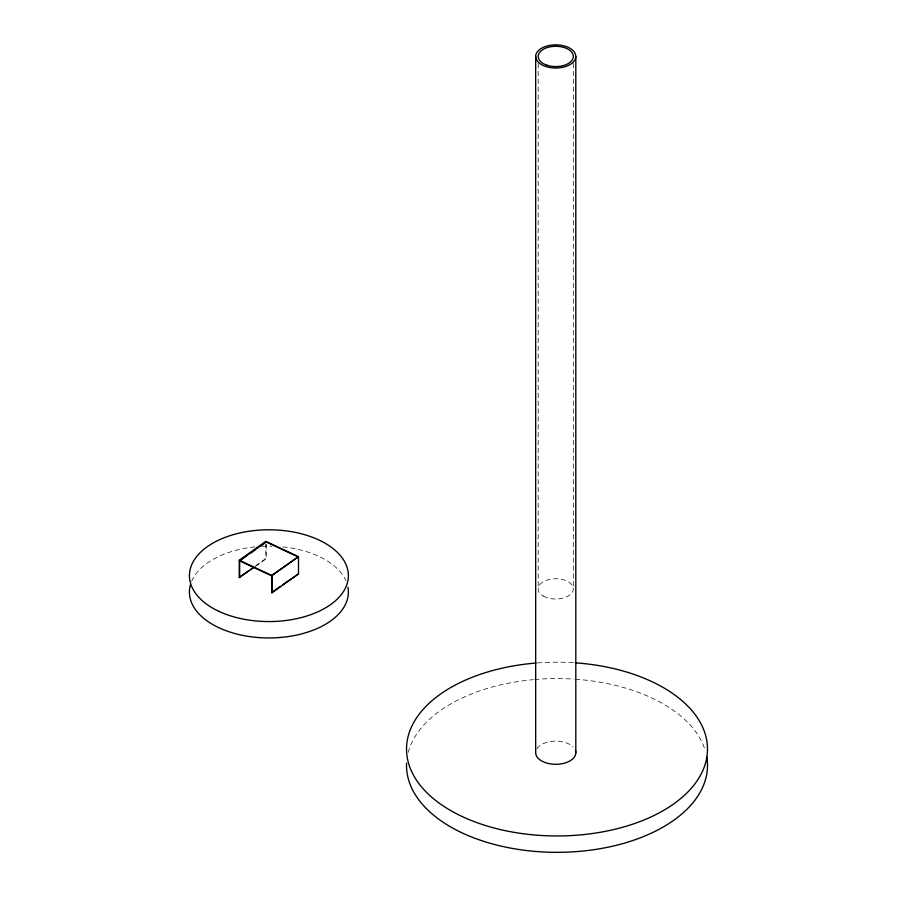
<?xml version="1.0" encoding="UTF-8"?>
<svg xmlns="http://www.w3.org/2000/svg" width="897" height="897" viewBox="0 0 897 897"><rect width="100%" height="100%" fill="white"/><g stroke="black" fill="none" stroke-linecap="round" stroke-linejoin="round"><path stroke-width="0.67" stroke-dasharray="4.49 3.36" d="M255.88 565.637L265.848 558.539L265.848 543.986M255.14 566.624L266.207 558.753L266.207 541.956M573.306 63.44L573.306 588.881M538.189 63.44L538.189 588.881M408.213 752.437A150.483 86.886 0 0 1 533.21 679.657M534.601 679.534A150.483 86.886 0 0 1 573.889 679.119M575.291 679.208A150.483 86.886 0 0 1 705.233 750.486M537.404 662.928A150.483 86.886 0 0 1 573.889 662.737M536.888 748.76A20.07 11.583 0 0 1 553.998 741.169A20.07 11.583 0 0 1 573.116 746.921M191.622 581.312A79.485 45.893 0 0 1 255.197 546.856M262.036 546.34A79.485 45.893 0 0 1 271.757 546.195M282.768 546.878A79.485 45.893 0 0 1 345.928 580.74M543.324 596.057A17.559 10.136 0 0 0 572.701 591.504A17.559 10.136 0 0 0 551.195 579.092A17.559 10.136 0 0 0 543.324 596.057"/><path stroke-width="1.35" d="M254.03 567.409L239.264 577.455L239.264 560.255L265.848 541.34L298.499 556.723L298.499 573.923L271.982 592.782L271.589 575.403L298.14 556.925M246.294 556.129L239.645 560.849L271.589 575.807M250.712 552.978L255.14 549.827M260.668 545.892L263.987 543.526M239.264 577.455L248.121 571.154M250.341 569.573L253.66 567.218M271.982 592.782L271.982 575.582L298.499 556.723M271.589 592.603L280.436 586.313M282.656 584.732L298.499 573.923M267.429 542.528L296.918 556.342M239.264 560.255L271.982 575.582M575.807 56.433A20.07 11.583 0 0 1 545.712 66.468A20.07 11.583 0 0 1 545.712 46.397A20.07 11.583 0 0 1 575.807 56.433L575.807 752.718M535.677 56.433L535.677 752.718A20.07 11.583 0 0 0 557.497 764.255A20.07 11.583 0 0 0 575.504 750.699M266.207 541.956L239.645 560.434L239.645 577.634M706.791 757.124A150.483 86.886 0 0 1 562.206 852.285A150.483 86.886 0 0 1 406.565 763.134M575.291 662.827A150.483 86.886 0 0 1 684.646 795.09A150.483 86.886 0 0 1 430.818 796.413A150.483 86.886 0 0 1 536.002 663.04M347.958 587.311A79.485 45.893 0 0 1 266.734 637.935A79.485 45.893 0 0 1 190.399 584.833M546.968 65.212A17.559 10.136 0 0 0 573.306 56.433A17.559 10.136 0 0 0 546.968 47.653A17.559 10.136 0 0 0 546.968 65.212M218.812 611.306A79.485 45.893 0 0 0 347.386 582.904A79.485 45.893 0 0 0 240.486 532.818A79.485 45.893 0 0 0 218.812 611.306"/></g></svg>
